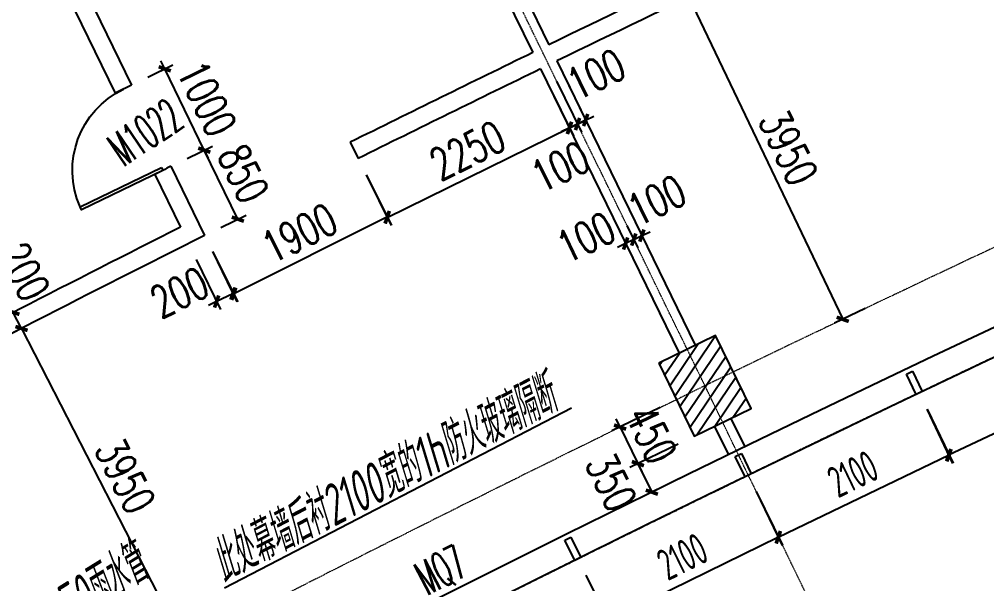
# Model space of a CAD drawing. Header units: millimetres. Extents: x -167 to 12027559, y -6694179 to 6449.
# Drawn here: x 11642723 to 11653426, y -6432345 to -6426098 of the extents above; entities that cross this region are included whole.
import ezdxf
from ezdxf.enums import TextEntityAlignment as Align

# ---------------------------------------------------------------- set-up
doc = ezdxf.new("R2010")
doc.units = ezdxf.units.MM
doc.header["$LTSCALE"] = 10
for name, pattern in [('A1-RG-AXIS$0$CENTER', [50.8, 31.75, -6.35, 6.35, -6.35]), ('A1-RI-F1$0$442 Site - Ground$0$HIDDEN2', [0.1875, 0.125, -0.0625]), ('A1-RI-F1$0$CENTER2', [1.125, 0.75, -0.125, 0.125, -0.125]), ('A1-RI-F1$0$SJX', [9, 6, -3]), ('A1-RI-F1$0$ZXX0', [15, 10, -2.5, 0, -2.5]), ('A1-RI-F1$0$ZXX1000', [18, 15, -1.25, 0.5, -1.25])]:
    doc.linetypes.add(name, pattern=pattern)
for name, color, linetype in [('A1-RD-1F$0$A-DIMS-1：100', 1, 'Continuous'), ('A1-RD-1F$0$A-GLAZ', 140, 'Continuous'), ('A1-RG-AXIS$0$A-COLU-HATH', 8, 'Continuous'), ('A1-RG-AXIS$0$A-COLUMN', 7, 'Continuous'), ('A1-RG-AXIS$0$A2-RG-AXIS-150$0$A-DIMS-100', 1, 'Continuous'), ('A1-RI-F1$0$442 Site - clean$0$mry-roads', 2, 'Continuous'), ('A1-RI-F1$0$442 Site - Ground$0$mry-overhead', 253, 'A1-RI-F1$0$442 Site - Ground$0$HIDDEN2'), ('A1-RI-F1$0$A-DIMS-1：100', 1, 'Continuous'), ('A1-RI-F1$0$A-DOOR', 32, 'Continuous'), ('A1-RI-F1$0$A-STRS-TREA', 50, 'Continuous'), ('A1-RI-F1$0$A-SYMB', 4, 'Continuous'), ('A1-RI-F1$0$A-SYMB-AREA', 4, 'Continuous'), ('A1-RI-F1$0$A-SYMB-NAME', 4, 'Continuous'), ('A1-RI-F1$0$A-TEXT', 4, 'Continuous'), ('A1-RI-F1$0$A-WALL', 7, 'Continuous'), ('A1-RI-F1$0$G-ACCS', 7, 'Continuous'), ('A1-RI-F1$0$N-SYMB-DOOR', 13, 'Continuous'), ('A1-RI-F1$0$N-SYMB-DOOR1', 13, 'Continuous'), ('A1-RI-F1$0$N-SYMB-DOOR2', 13, 'Continuous'), ('A1-RI-F1$0$道路中线_N1', 7, 'Continuous'), ('A1-RI-F1$0$道路中线_中科路', 7, 'Continuous'), ('A1-RI-F1$0$道路中线_内部道路', 3, 'A1-RI-F1$0$CENTER2')]:
    doc.layers.add(name, color=color, linetype=linetype)
doc.layers.add('A1-RD-1F$0$A-X-PLOT', color=7, linetype='Continuous', plot=False)
doc.layers.add('A1-RG-AXIS$0$A-GRID', color=1, linetype='A1-RG-AXIS$0$CENTER', lineweight=9)
doc.layers.add('A1-RI-F1$0$车行道边线', color=5, linetype='A1-RI-F1$0$SJX', lineweight=40)
doc.styles.add('A1-RD-1F$0$XD2008', font='xd-hzs.shx', dxfattribs={"width": 0.7, "bigfont": 'xd-hztxt.shx'})
doc.styles.add('A1-RG-AXIS$0$A2-RG-AXIS-150$0$XD2008', font='romans.shx', dxfattribs={"width": 0.7})
doc.styles.add('A1-RI-F1$0$ECADI', font='gbeitc.shx', dxfattribs={"width": 0.7, "bigfont": 'gbcbig.shx'})
doc.styles.add('A1-RI-F1$0$ECADI-SYM', font='simplex.shx', dxfattribs={"width": 0.7, "bigfont": 'hztxt.shx'})
doc.styles.add('A1-RI-F1$0$XD2008', font='txt.shx', dxfattribs={"width": 0.7, "bigfont": 'xd-hztxt.shx'})
doc.dimstyles.new('A1-RD-1F$0$XD100$0', dxfattribs={"dimscale": 100, "dimtxt": 3.5, "dimasz": 2, "dimexe": 1, "dimexo": 2, "dimgap": 1, "dimtad": 1, "dimdec": 0, "dimdsep": 46, "dimtxsty": 'A1-RD-1F$0$XD2008', "dimblk": 'A1-RD-1F$0$_ArchTick', "dimblk1": 'A1-RD-1F$0$_ArchTick', "dimblk2": 'A1-RD-1F$0$_ArchTick', "dimsah": 1, "dimcen": 2.5, "dimclrd": 1, "dimclre": 1, "dimclrt": 4, "dimaunit": 1, "dimadec": 0, "dimazin": 0, "dimtfac": 1, "dimtdec": 0, "dimtix": 1, "dimtmove": 2, "dimatfit": 3, "dimfxl": 0, "dimtolj": 1, "dimtzin": 0, "dimarcsym": 0})
doc.dimstyles.new('A1-RG-AXIS$0$A2-RG-AXIS-150$0$XD100', dxfattribs={"dimscale": 100, "dimtxt": 5.5, "dimasz": 1.5, "dimexe": 1, "dimexo": 2, "dimgap": 0.5, "dimtad": 1, "dimdec": 0, "dimdsep": 46, "dimtxsty": 'A1-RG-AXIS$0$A2-RG-AXIS-150$0$XD2008', "dimblk": 'A1-RG-AXIS$0$A2-RG-AXIS-150$0$_ArchTick', "dimcen": 2.5, "dimclrt": 4, "dimaunit": 1, "dimadec": 3, "dimazin": 0, "dimtfac": 1, "dimtdec": 0, "dimtix": 1, "dimtmove": 0, "dimatfit": 3, "dimfxl": 0, "dimtolj": 1, "dimtzin": 0, "dimarcsym": 0})
doc.dimstyles.new('A1-RI-F1$0$XD100$0', dxfattribs={"dimscale": 100, "dimtxt": 3.5, "dimasz": 2, "dimexe": 1, "dimexo": 2, "dimgap": 1, "dimtad": 1, "dimdec": 0, "dimdsep": 46, "dimtxsty": 'A1-RI-F1$0$XD2008', "dimblk1": 'A1-RI-F1$0$_ArchTick', "dimblk2": 'A1-RI-F1$0$_ArchTick', "dimsah": 1, "dimcen": 2.5, "dimclrd": 1, "dimclre": 1, "dimclrt": 4, "dimaunit": 1, "dimadec": 0, "dimazin": 0, "dimtfac": 1, "dimtdec": 0, "dimtix": 1, "dimtmove": 2, "dimatfit": 3, "dimfxl": 0, "dimtolj": 1, "dimtzin": 0, "dimarcsym": 0})

# ---------------------------------------------------------------- blocks, each defined once
blk = doc.blocks.new('A1-RI-F1$0$A-X-D2-60$0$d1000')
at = {"layer": 'A1-RI-F1$0$A-DOOR'}
blk.add_lwpolyline([(1257258, 175907), (1257258, 175942), (1256258, 175942), (1256258, 175907)], close=True, dxfattribs=at)
blk.add_arc((1257258, 175942), 1000, 182.0058, 269.9549, dxfattribs=at)
blk = doc.blocks.new('A1-RG-AXIS$0$A2-RG-AXIS-150$0$_ArchTick')
at = {"color": 0, "linetype": 'ByBlock', "const_width": 0.4}
blk.add_lwpolyline([(-0.5, -0.5), (0.5, 0.5)], dxfattribs=at)
blk = doc.blocks.new('*D681')
at = {"layer": 'A1-RG-AXIS$0$A2-RG-AXIS-150$0$A-DIMS-100', "color": 0, "lineweight": -2, "ltscale": 3}
for p, q in [((11670910, -6387267), (11670916, -6387284)), ((11580897, -6435951), (11580908, -6435965))]:
    blk.add_line(p, q, dxfattribs=at)
blk.add_arc((11778732, -6694179), 325182, 109.35703, 127.45663, dxfattribs=at)
at = {"layer": 'Defpoints', "color": 0, "ltscale": 3}
for p in [(11670976, -6387456), (11639300, -6400406), (11581019, -6436110), (11778732, -6694179)]:
    blk.add_point(p, dxfattribs=at)
at = {"layer": 'A1-RG-AXIS$0$A2-RG-AXIS-150$0$A-DIMS-100', "color": 0, "lineweight": -2, "ltscale": 3, "xscale": 150, "yscale": 150, "zscale": 150}
for p, rotation in [((11670949, -6387378), 19.35703132825471), ((11580969, -6436044), 217.4566338573137)]:
    blk.add_blockref('A1-RG-AXIS$0$A2-RG-AXIS-150$0$_ArchTick', p, dxfattribs=dict(at, rotation=rotation))
at = {"layer": 'A1-RG-AXIS$0$A2-RG-AXIS-150$0$A-DIMS-100', "color": 4, "ltscale": 3, "insert": (11623903, -6407911), "char_height": 375, "attachment_point": 5, "rotation": 28.4068, "style": 'A1-RG-AXIS$0$A2-RG-AXIS-150$0$XD2008'}
blk.add_mtext('\\A1;18°5\'59"', dxfattribs=at)
blk = doc.blocks.new('A1-RG-AXIS$0$colu')
at = {"layer": 'A1-RG-AXIS$0$A-COLU-HATH', "linetype": 'ByBlock'}
h = blk.add_hatch(dxfattribs=at)
h.set_pattern_fill('ANSI31', color=256, scale=888, angle=11, style=0)
h.set_pattern_definition([(56, (-5304, 12651), (-92.02317055, 62.0704123), [])])
h.paths.add_polyline_path([(11591264, -6433839), (11591159, -6433557), (11590222, -6433908), (11590400, -6434382)])
h.paths.add_polyline_path([(11582706, -6437301), (11582516, -6436795), (11581580, -6437146), (11581701, -6437474)])
h.paths.add_polyline_path([(11590472, -6449024), (11591080, -6449817), (11591635, -6449392), (11591027, -6448598)])
h.paths.add_polyline_path([(11597647, -6443800), (11598174, -6444530), (11598741, -6444120), (11598215, -6443391)])
h.paths.add_polyline_path([(11585545, -6442594), (11586154, -6443388), (11586709, -6442962), (11586101, -6442168)])
h.paths.add_polyline_path([(11592849, -6437150), (11593376, -6437880), (11593943, -6437471), (11593417, -6436741)])
h.paths.add_polyline_path([(11606395, -6455924), (11606921, -6456654), (11607489, -6456244), (11606962, -6455514)])
h.paths.add_polyline_path([(11601626, -6449315), (11602153, -6450044), (11602720, -6449635), (11602194, -6448905)])
edge = h.paths.add_edge_path()
edge.add_arc((11595249, -6454684), 425, 0, 360)
edge = h.paths.add_edge_path()
edge.add_arc((11600176, -6461115), 425, 0, 360)
h.paths.add_polyline_path([(11613307, -6451074), (11613812, -6451818), (11614392, -6451425), (11613886, -6450680)])
h.paths.add_polyline_path([(11620356, -6446424), (11620839, -6447183), (11621430, -6446806), (11620946, -6446047)])
h.paths.add_polyline_path([(11615974, -6439552), (11616458, -6440311), (11617048, -6439934), (11616564, -6439175)])
h.paths.add_polyline_path([(11608730, -6444330), (11609235, -6445075), (11609815, -6444682), (11609309, -6443937)])
h.paths.add_polyline_path([(11600306, -6431919), (11600812, -6432664), (11601391, -6432270), (11600885, -6431526)])
h.paths.add_polyline_path([(11607910, -6426904), (11608394, -6427663), (11608984, -6427286), (11608500, -6426527)])
h.paths.add_polyline_path([(11630302, -6423285), (11630693, -6423983), (11631129, -6423739), (11630739, -6423040)])
h.paths.add_polyline_path([(11626248, -6416039), (11626639, -6416737), (11627075, -6416493), (11626684, -6415795)])
h.paths.add_polyline_path([(11627535, -6441978), (11627997, -6442751), (11628598, -6442392), (11628136, -6441619)])
h.paths.add_polyline_path([(11634839, -6437741), (11635279, -6438526), (11635889, -6438184), (11635450, -6437399)])
h.paths.add_polyline_path([(11615655, -6422109), (11616117, -6422881), (11616718, -6422522), (11616256, -6421750)])
h.paths.add_polyline_path([(11619863, -6429147), (11620325, -6429919), (11620926, -6429560), (11620464, -6428788)])
h.paths.add_polyline_path([(11630859, -6430629), (11631299, -6431414), (11631910, -6431072), (11631470, -6430287)])
h.paths.add_polyline_path([(11627539, -6424694), (11627978, -6425480), (11628589, -6425138), (11628150, -6424353)])
h.paths.add_polyline_path([(11623353, -6434983), (11623815, -6435756), (11624415, -6435396), (11623953, -6434624)])
h.paths.add_polyline_path([(11623535, -6417538), (11623974, -6418324), (11624585, -6417982), (11624146, -6417197)])
h.paths.add_polyline_path([(11635339, -6420464), (11635756, -6421262), (11636376, -6420938), (11635960, -6420140)])
h.paths.add_polyline_path([(11645506, -6407138), (11645842, -6407864), (11645388, -6408074), (11645053, -6407348)])
h.paths.add_polyline_path([(11648218, -6414201), (11648554, -6414927), (11649008, -6414718), (11648672, -6413991)])
h.paths.add_polyline_path([(11649797, -6429904), (11650191, -6430713), (11650820, -6430407), (11650426, -6429597)])
h.paths.add_polyline_path([(11632163, -6412872), (11631542, -6413196), (11632283, -6414615), (11632904, -6414290)])
h.paths.add_polyline_path([(11648553, -6404923), (11647915, -6405211), (11648573, -6406669), (11649211, -6406381)])
h.paths.add_polyline_path([(11638488, -6426491), (11638905, -6427289), (11639525, -6426965), (11639108, -6426167)])
h.paths.add_polyline_path([(11646232, -6422575), (11646626, -6423384), (11647255, -6423078), (11646862, -6422268)])
h.paths.add_polyline_path([(11643258, -6416460), (11643651, -6417269), (11644281, -6416963), (11643887, -6416153)])
edge = h.paths.add_edge_path()
edge.add_arc((11640554, -6410101), 425, 0, 360)
h.paths.add_polyline_path([(11642262, -6433715), (11642678, -6434512), (11643299, -6434188), (11642882, -6433391)])
h.paths.add_polyline_path([(11657439, -6426310), (11657809, -6427131), (11658447, -6426843), (11658077, -6426022)])
h.paths.add_polyline_path([(11654086, -6418882), (11654456, -6419702), (11655094, -6419414), (11654724, -6418594)])
h.paths.add_polyline_path([(11659423, -6409141), (11659770, -6409971), (11660416, -6409702), (11660069, -6408871)])
h.paths.add_polyline_path([(11651288, -6412684), (11651658, -6413504), (11652296, -6413216), (11651926, -6412396)])
h.paths.add_polyline_path([(11672567, -6404095), (11672841, -6404846), (11673311, -6404675), (11673037, -6403924)])
h.paths.add_polyline_path([(11669749, -6396288), (11670092, -6397229), (11670562, -6397058), (11670219, -6396117)])
h.paths.add_polyline_path([(11678236, -6409178), (11678568, -6410121), (11679228, -6409889), (11678897, -6408946)])
h.paths.add_polyline_path([(11675949, -6402668), (11676281, -6403611), (11676941, -6403379), (11676610, -6402436)])
h.paths.add_polyline_path([(11662042, -6415416), (11662388, -6416247), (11663034, -6415977), (11662688, -6415147)])
h.paths.add_polyline_path([(11670094, -6412181), (11670417, -6413021), (11671070, -6412770), (11670748, -6411930)])
h.paths.add_polyline_path([(11656266, -6401573), (11656651, -6402496), (11657297, -6402226), (11656912, -6401304)])
h.paths.add_polyline_path([(11664718, -6398177), (11665077, -6399111), (11665730, -6398860), (11665372, -6397926)])
h.paths.add_polyline_path([(11667657, -6405832), (11667980, -6406673), (11668633, -6406422), (11668311, -6405582)])
h.paths.add_polyline_path([(11673265, -6395025), (11673596, -6395969), (11674256, -6395737), (11673925, -6394793)])
edge = h.paths.add_edge_path()
edge.add_arc((11681417, -6417175), 425, 0, 360)
h.paths.add_polyline_path([(11673015, -6419789), (11673338, -6420629), (11673991, -6420379), (11673669, -6419538)])
h.paths.add_polyline_path([(11665180, -6422938), (11665527, -6423769), (11666173, -6423499), (11665826, -6422668)])
at = {"layer": 'A1-RG-AXIS$0$A-COLUMN'}
blk.add_lwpolyline([(11649797, -6429904), (11650191, -6430713), (11650820, -6430407), (11650426, -6429597)], close=True, dxfattribs=at)
blk = doc.blocks.new('A1-RI-F1$0$_ArchTick')
at = {"color": 0, "linetype": 'ByBlock', "const_width": 0.4}
blk.add_lwpolyline([(-0.5, -0.5), (0.5, 0.5)], dxfattribs=at)
blk = doc.blocks.new('*D217')
at = {"layer": 'A1-RI-F1$0$A-DIMS-1：100', "color": 1, "linetype": 'ByBlock', "lineweight": -2}
for p, q in [((11650380, -6425735), (11650041, -6425897)), ((11650132, -6425854), (11651833, -6429419)), ((11652081, -6429300), (11651743, -6429462))]:
    blk.add_line(p, q, dxfattribs=at)
at = {"layer": 'Defpoints', "color": 0, "linetype": 'ByBlock'}
for p in [(11650560, -6425649), (11652262, -6429214), (11651833, -6429419)]:
    blk.add_point(p, dxfattribs=at)
at = {"layer": 'A1-RI-F1$0$A-DIMS-1：100', "color": 1, "linetype": 'ByBlock', "lineweight": -2, "xscale": 100, "yscale": 100, "zscale": 100}
for p, rotation in [((11650132, -6425854), 115.5155674270771), ((11651833, -6429419), 295.5155674270771)]:
    blk.add_blockref('A1-RI-F1$0$_ArchTick', p, dxfattribs=dict(at, rotation=rotation))
at = {"layer": 'A1-RI-F1$0$A-DIMS-1：100', "color": 4, "linetype": 'ByBlock', "insert": (11651231, -6427518), "char_height": 350, "attachment_point": 5, "rotation": 295.5156, "style": 'A1-RI-F1$0$XD2008'}
blk.add_mtext('\\A1;3950', dxfattribs=at)
blk = doc.blocks.new('*D219')
at = {"layer": 'A1-RI-F1$0$A-DIMS-1：100', "color": 1, "linetype": 'ByBlock', "lineweight": -2}
for p, q in [((11648668, -6426783), (11648942, -6427347)), ((11648578, -6426827), (11648853, -6427390)), ((11648899, -6427257), (11648989, -6427213)), ((11648809, -6427301), (11648719, -6427344)), ((11648809, -6427301), (11648899, -6427257))]:
    blk.add_line(p, q, dxfattribs=at)
at = {"layer": 'Defpoints', "color": 0, "linetype": 'ByBlock'}
for p in [(11648491, -6426647), (11648581, -6426603), (11648899, -6427257)]:
    blk.add_point(p, dxfattribs=at)
at = {"layer": 'A1-RI-F1$0$A-DIMS-1：100', "color": 1, "linetype": 'ByBlock', "lineweight": -2, "xscale": 100, "yscale": 100, "zscale": 100}
for p, rotation in [((11648809, -6427301), 25.93870497604752), ((11648899, -6427257), 205.9387049760475)]:
    blk.add_blockref('A1-RI-F1$0$_ArchTick', p, dxfattribs=dict(at, rotation=rotation))
at = {"layer": 'A1-RI-F1$0$A-DIMS-1：100', "color": 4, "linetype": 'ByBlock', "insert": (11648709, -6427730), "char_height": 350, "attachment_point": 5, "rotation": 25.9387, "style": 'A1-RI-F1$0$XD2008'}
blk.add_mtext('\\A1;100', dxfattribs=at)
blk = doc.blocks.new('*D220')
at = {"layer": 'A1-RI-F1$0$A-DIMS-1：100', "color": 1, "linetype": 'ByBlock', "lineweight": -2}
for p, q in [((11648668, -6426783), (11648942, -6427347)), ((11648758, -6426739), (11649032, -6427303)), ((11648989, -6427213), (11648899, -6427257)), ((11648989, -6427213), (11649079, -6427169)), ((11648899, -6427257), (11648809, -6427301))]:
    blk.add_line(p, q, dxfattribs=at)
at = {"layer": 'Defpoints', "color": 0, "linetype": 'ByBlock'}
for p in [(11648671, -6426559), (11648581, -6426603), (11648899, -6427257)]:
    blk.add_point(p, dxfattribs=at)
at = {"layer": 'A1-RI-F1$0$A-DIMS-1：100', "color": 1, "linetype": 'ByBlock', "lineweight": -2, "xscale": 100, "yscale": 100, "zscale": 100}
for p, rotation in [((11648899, -6427257), 25.93870497612463), ((11648989, -6427213), 205.9387049761246)]:
    blk.add_blockref('A1-RI-F1$0$_ArchTick', p, dxfattribs=dict(at, rotation=rotation))
at = {"layer": 'A1-RI-F1$0$A-DIMS-1：100', "color": 4, "linetype": 'ByBlock', "insert": (11649104, -6426706), "char_height": 350, "attachment_point": 5, "rotation": 25.9387, "style": 'A1-RI-F1$0$XD2008'}
blk.add_mtext('\\A1;100', dxfattribs=at)
blk = doc.blocks.new('*D221')
at = {"layer": 'A1-RI-F1$0$A-DIMS-1：100', "color": 1, "linetype": 'ByBlock', "lineweight": -2}
for p, q in [((11644860, -6428669), (11645130, -6429225)), ((11644680, -6428757), (11644950, -6429312)), ((11645086, -6429135), (11644906, -6429222)), ((11645086, -6429135), (11645176, -6429091)), ((11644906, -6429222), (11644816, -6429266))]:
    blk.add_line(p, q, dxfattribs=at)
at = {"layer": 'Defpoints', "color": 0, "linetype": 'ByBlock'}
for p in [(11644772, -6428489), (11644592, -6428577), (11644906, -6429222)]:
    blk.add_point(p, dxfattribs=at)
at = {"layer": 'A1-RI-F1$0$A-DIMS-1：100', "color": 1, "linetype": 'ByBlock', "lineweight": -2, "xscale": 100, "yscale": 100, "zscale": 100}
for p, rotation in [((11644906, -6429222), 25.93871015762518), ((11645086, -6429135), 205.9387101576252)]:
    blk.add_blockref('A1-RI-F1$0$_ArchTick', p, dxfattribs=dict(at, rotation=rotation))
at = {"layer": 'A1-RI-F1$0$A-DIMS-1：100', "color": 4, "linetype": 'ByBlock', "insert": (11644495, -6429121), "char_height": 350, "attachment_point": 5, "rotation": 25.9387, "style": 'A1-RI-F1$0$XD2008'}
blk.add_mtext('\\A1;200', dxfattribs=at)
blk = doc.blocks.new('*D222')
at = {"layer": 'A1-RI-F1$0$A-DIMS-1：100', "color": 1, "linetype": 'ByBlock', "lineweight": -2}
for p, q in [((11644580, -6427637), (11644859, -6427502)), ((11645141, -6428310), (11644769, -6427546)), ((11644952, -6428402), (11645231, -6428266))]:
    blk.add_line(p, q, dxfattribs=at)
at = {"layer": 'Defpoints', "color": 0, "linetype": 'ByBlock'}
for p in [(11644769, -6427546), (11644400, -6427725), (11644772, -6428489)]:
    blk.add_point(p, dxfattribs=at)
at = {"layer": 'A1-RI-F1$0$A-DIMS-1：100', "color": 1, "linetype": 'ByBlock', "lineweight": -2, "xscale": 100, "yscale": 100, "zscale": 100}
for p, rotation in [((11644769, -6427546), 115.9387101572465), ((11645141, -6428310), 295.9387101572465)]:
    blk.add_blockref('A1-RI-F1$0$_ArchTick', p, dxfattribs=dict(at, rotation=rotation))
at = {"layer": 'A1-RI-F1$0$A-DIMS-1：100', "color": 4, "linetype": 'ByBlock', "insert": (11645202, -6427807), "char_height": 350, "attachment_point": 5, "rotation": 295.9387, "style": 'A1-RI-F1$0$XD2008'}
blk.add_mtext('\\A1;850', dxfattribs=at)
blk = doc.blocks.new('*D223')
at = {"layer": 'A1-RI-F1$0$A-DIMS-1：100', "color": 1, "linetype": 'ByBlock', "lineweight": -2}
for p, q in [((11644332, -6426646), (11644288, -6426556)), ((11644143, -6426738), (11644422, -6426602)), ((11644769, -6427546), (11644332, -6426646)), ((11644580, -6427637), (11644859, -6427502)), ((11644769, -6427546), (11644813, -6427635))]:
    blk.add_line(p, q, dxfattribs=at)
at = {"layer": 'Defpoints', "color": 0, "linetype": 'ByBlock'}
for p in [(11644332, -6426646), (11643963, -6426826), (11644400, -6427725)]:
    blk.add_point(p, dxfattribs=at)
at = {"layer": 'A1-RI-F1$0$A-DIMS-1：100', "color": 1, "linetype": 'ByBlock', "lineweight": -2, "xscale": 100, "yscale": 100, "zscale": 100}
for p, rotation in [((11644332, -6426646), 295.9387101574761), ((11644769, -6427546), 115.938710157476)]:
    blk.add_blockref('A1-RI-F1$0$_ArchTick', p, dxfattribs=dict(at, rotation=rotation))
at = {"layer": 'A1-RI-F1$0$A-DIMS-1：100', "color": 4, "linetype": 'ByBlock', "insert": (11644798, -6426976), "char_height": 350, "attachment_point": 5, "rotation": 295.9387, "style": 'A1-RI-F1$0$XD2008'}
blk.add_mtext('\\A1;1000', dxfattribs=at)
blk = doc.blocks.new('*D224')
at = {"layer": 'A1-RI-F1$0$A-DIMS-1：100', "color": 1, "linetype": 'ByBlock', "lineweight": -2}
for p, q in [((11642725, -6429532), (11642658, -6429566)), ((11642747, -6429520), (11644551, -6433034)), ((11644528, -6433046), (11644462, -6433080))]:
    blk.add_line(p, q, dxfattribs=at)
at = {"layer": 'Defpoints', "color": 0, "linetype": 'ByBlock'}
for p in [(11642903, -6429440), (11644706, -6432955), (11644551, -6433034)]:
    blk.add_point(p, dxfattribs=at)
at = {"layer": 'A1-RI-F1$0$A-DIMS-1：100', "color": 1, "linetype": 'ByBlock', "lineweight": -2, "xscale": 100, "yscale": 100, "zscale": 100}
for p, rotation in [((11642747, -6429520), 117.1609869531779), ((11644551, -6433034), 297.1609869531779)]:
    blk.add_blockref('A1-RI-F1$0$_ArchTick', p, dxfattribs=dict(at, rotation=rotation))
at = {"layer": 'A1-RI-F1$0$A-DIMS-1：100', "color": 4, "linetype": 'ByBlock', "insert": (11643894, -6431152), "char_height": 350, "attachment_point": 5, "rotation": 297.161, "style": 'A1-RI-F1$0$XD2008'}
blk.add_mtext('\\A1;3950', dxfattribs=at)
blk = doc.blocks.new('*D225')
at = {"layer": 'A1-RI-F1$0$A-DIMS-1：100', "color": 1, "linetype": 'ByBlock', "lineweight": -2}
for p, q in [((11642633, -6429354), (11642567, -6429388)), ((11642747, -6429520), (11642656, -6429342)), ((11642725, -6429532), (11642658, -6429566))]:
    blk.add_line(p, q, dxfattribs=at)
at = {"layer": 'Defpoints', "color": 0, "linetype": 'ByBlock'}
for p in [(11642656, -6429342), (11642811, -6429262), (11642903, -6429440)]:
    blk.add_point(p, dxfattribs=at)
at = {"layer": 'A1-RI-F1$0$A-DIMS-1：100', "color": 1, "linetype": 'ByBlock', "lineweight": -2, "xscale": 100, "yscale": 100, "zscale": 100}
for p, rotation in [((11642656, -6429342), 117.1609869534573), ((11642747, -6429520), 297.1609869534573)]:
    blk.add_blockref('A1-RI-F1$0$_ArchTick', p, dxfattribs=dict(at, rotation=rotation))
at = {"layer": 'A1-RI-F1$0$A-DIMS-1：100', "color": 4, "linetype": 'ByBlock', "insert": (11642776, -6428891), "char_height": 350, "attachment_point": 5, "rotation": 297.161, "style": 'A1-RI-F1$0$XD2008'}
blk.add_mtext('\\A1;200', dxfattribs=at)
blk = doc.blocks.new('A1-RD-1F$0$_ArchTick')
at = {"color": 0, "linetype": 'ByBlock', "const_width": 0.4}
blk.add_lwpolyline([(-0.5, -0.5), (0.5, 0.5)], dxfattribs=at)
blk = doc.blocks.new('*D793')
at = {"layer": 'A1-RD-1F$0$A-DIMS-1：100', "color": 1, "linetype": 'ByBlock', "lineweight": -2}
for p, q in [((11654663, -6429517), (11654946, -6430117)), ((11654904, -6430026), (11653005, -6430924)), ((11652764, -6430415), (11653048, -6431015))]:
    blk.add_line(p, q, dxfattribs=at)
at = {"layer": 'Defpoints', "color": 0, "linetype": 'ByBlock'}
for p in [(11654577, -6429336), (11652679, -6430234), (11653005, -6430924)]:
    blk.add_point(p, dxfattribs=at)
at = {"layer": 'A1-RD-1F$0$A-DIMS-1：100', "color": 1, "linetype": 'ByBlock', "lineweight": -2, "xscale": 100, "yscale": 100, "zscale": 100}
for p, rotation in [((11654904, -6430026), 25.32167364873369), ((11653005, -6430924), 205.3216736487337)]:
    blk.add_blockref('A1-RD-1F$0$_ArchTick', p, dxfattribs=dict(at, rotation=rotation))
at = {"layer": 'A1-RD-1F$0$A-DIMS-1：100', "color": 4, "linetype": 'ByBlock', "insert": (11653837, -6430227), "char_height": 350, "attachment_point": 5, "rotation": 25.3217, "style": 'A1-RD-1F$0$XD2008'}
blk.add_mtext('\\A1;2100', dxfattribs=at)
blk = doc.blocks.new('*D794')
at = {"layer": 'A1-RD-1F$0$A-DIMS-1：100', "color": 1, "linetype": 'ByBlock', "lineweight": -2}
for p, q in [((11652766, -6430414), (11653054, -6431012)), ((11653010, -6430922), (11651119, -6431834)), ((11650874, -6431326), (11651162, -6431924))]:
    blk.add_line(p, q, dxfattribs=at)
at = {"layer": 'Defpoints', "color": 0, "linetype": 'ByBlock'}
for p in [(11652679, -6430234), (11650787, -6431146), (11651119, -6431834)]:
    blk.add_point(p, dxfattribs=at)
at = {"layer": 'A1-RD-1F$0$A-DIMS-1：100', "color": 1, "linetype": 'ByBlock', "lineweight": -2, "xscale": 100, "yscale": 100, "zscale": 100}
for p, rotation in [((11653010, -6430922), 25.73303148717654), ((11651119, -6431834), 205.7330314871766)]:
    blk.add_blockref('A1-RD-1F$0$_ArchTick', p, dxfattribs=dict(at, rotation=rotation))
at = {"layer": 'A1-RD-1F$0$A-DIMS-1：100', "color": 4, "linetype": 'ByBlock', "insert": (11651945, -6431130), "char_height": 350, "attachment_point": 5, "rotation": 25.733, "style": 'A1-RD-1F$0$XD2008'}
blk.add_mtext('\\A1;2100', dxfattribs=at)
blk = doc.blocks.new('*D795')
at = {"layer": 'A1-RD-1F$0$A-DIMS-1：100', "color": 1, "linetype": 'ByBlock', "lineweight": -2}
for p, q in [((11650875, -6431326), (11651166, -6431919)), ((11651122, -6431829), (11649237, -6432754)), ((11648990, -6432251), (11649281, -6432844))]:
    blk.add_line(p, q, dxfattribs=at)
at = {"layer": 'Defpoints', "color": 0, "linetype": 'ByBlock'}
for p in [(11650787, -6431146), (11648902, -6432071), (11649237, -6432754)]:
    blk.add_point(p, dxfattribs=at)
at = {"layer": 'A1-RD-1F$0$A-DIMS-1：100', "color": 1, "linetype": 'ByBlock', "lineweight": -2, "xscale": 100, "yscale": 100, "zscale": 100}
for p, rotation in [((11651122, -6431829), 26.14438627655215), ((11649237, -6432754), 206.1443862765521)]:
    blk.add_blockref('A1-RD-1F$0$_ArchTick', p, dxfattribs=dict(at, rotation=rotation))
at = {"layer": 'A1-RD-1F$0$A-DIMS-1：100', "color": 4, "linetype": 'ByBlock', "insert": (11650059, -6432045), "char_height": 350, "attachment_point": 5, "rotation": 26.1444, "style": 'A1-RD-1F$0$XD2008'}
blk.add_mtext('\\A1;2100', dxfattribs=at)
blk = doc.blocks.new('*D796')
at = {"layer": 'A1-RD-1F$0$A-DIMS-1：100', "color": 1, "linetype": 'ByBlock', "lineweight": -2}
for p, q in [((11648991, -6432250), (11649287, -6432841)), ((11649242, -6432752), (11647364, -6433691)), ((11647113, -6433189), (11647408, -6433780))]:
    blk.add_line(p, q, dxfattribs=at)
at = {"layer": 'Defpoints', "color": 0, "linetype": 'ByBlock'}
for p in [(11648902, -6432071), (11647023, -6433010), (11647364, -6433691)]:
    blk.add_point(p, dxfattribs=at)
at = {"layer": 'A1-RD-1F$0$A-DIMS-1：100', "color": 1, "linetype": 'ByBlock', "lineweight": -2, "xscale": 100, "yscale": 100, "zscale": 100}
for p, rotation in [((11649242, -6432752), 26.55573624381362), ((11647364, -6433691), 206.5557362438136)]:
    blk.add_blockref('A1-RD-1F$0$_ArchTick', p, dxfattribs=dict(at, rotation=rotation))
at = {"layer": 'A1-RD-1F$0$A-DIMS-1：100', "color": 4, "linetype": 'ByBlock', "insert": (11648180, -6432975), "char_height": 350, "attachment_point": 5, "rotation": 26.5557, "style": 'A1-RD-1F$0$XD2008'}
blk.add_mtext('\\A1;2100', dxfattribs=at)
blk = doc.blocks.new('A1-RD-1F$0$chuangkuang')
at = {"layer": 'A1-RD-1F$0$A-X-PLOT', "linetype": 'ByBlock'}
for p, q in [((11593433, -6456040), (11593631, -6455887)), ((11593631, -6455887), (11593677, -6455946)), ((11593677, -6455946), (11593479, -6456099)), ((11593479, -6456099), (11593433, -6456040))]:
    blk.add_line(p, q, dxfattribs=at)
blk = doc.blocks.new('A1-RI-F1$0$mc')
at = {"layer": 'A1-RI-F1$0$N-SYMB-DOOR', "style": 'A1-RI-F1$0$ECADI-SYM', "width": 0.7}
for tag, p in [('门窗主编号1', (55.7, -311.3)), ('门窗主编号2', (667.6, -311.3))]:
    blk.add_attdef(tag, p, '', height=180, dxfattribs=at)
at = {"layer": 'A1-RI-F1$0$N-SYMB-DOOR', "style": 'A1-RI-F1$0$ECADI-SYM', "width": 0.7, "flags": 1}
for tag, p in [('洞口尺寸(宽X高)', (55.6, -717.2)), ('备注', (57.1, -921.2))]:
    blk.add_attdef(tag, p, '', height=180, dxfattribs=at)
at = {"layer": 'A1-RI-F1$0$N-SYMB-DOOR1', "style": 'A1-RI-F1$0$ECADI-SYM', "width": 0.7}
blk.add_attdef('门窗辅编号1', (55.7, -516.1), '', height=180, dxfattribs=at)
at = {"layer": 'A1-RI-F1$0$N-SYMB-DOOR2', "style": 'A1-RI-F1$0$ECADI-SYM', "width": 0.7}
blk.add_attdef('门窗辅编号2', (311.5, -516.1), '', height=180, dxfattribs=at)
blk = doc.blocks.new('*D545')
at = {"layer": 'A1-RI-F1$0$A-DIMS-1：100', "color": 1, "linetype": 'ByBlock', "lineweight": -2}
for p, q in [((11649814, -6430396), (11649280, -6430655)), ((11649370, -6430612), (11649326, -6430522)), ((11649370, -6430612), (11649567, -6431016)), ((11650011, -6430800), (11649477, -6431060)), ((11649567, -6431016), (11649611, -6431106))]:
    blk.add_line(p, q, dxfattribs=at)
at = {"layer": 'Defpoints', "color": 0, "linetype": 'ByBlock'}
for p in [(11649994, -6430308), (11650191, -6430713), (11649567, -6431016)]:
    blk.add_point(p, dxfattribs=at)
at = {"layer": 'A1-RI-F1$0$A-DIMS-1：100', "color": 1, "linetype": 'ByBlock', "lineweight": -2, "xscale": 100, "yscale": 100, "zscale": 100}
for p, rotation in [((11649370, -6430612), 295.9386313851576), ((11649567, -6431016), 115.9386313851576)]:
    blk.add_blockref('A1-RI-F1$0$_ArchTick', p, dxfattribs=dict(at, rotation=rotation))
at = {"layer": 'A1-RI-F1$0$A-DIMS-1：100', "color": 4, "linetype": 'ByBlock', "insert": (11649716, -6430694), "char_height": 350, "attachment_point": 5, "rotation": 295.9386, "style": 'A1-RI-F1$0$XD2008'}
blk.add_mtext('\\A1;450', dxfattribs=at)
blk = doc.blocks.new('*D546')
at = {"layer": 'A1-RI-F1$0$A-DIMS-1：100', "color": 1, "linetype": 'ByBlock', "lineweight": -2}
for p, q in [((11650011, -6430801), (11649477, -6431061)), ((11649567, -6431017), (11649721, -6431332)), ((11650165, -6431116), (11649631, -6431376))]:
    blk.add_line(p, q, dxfattribs=at)
at = {"layer": 'Defpoints', "color": 0, "linetype": 'ByBlock'}
for p in [(11650191, -6430713), (11650344, -6431028), (11649721, -6431332)]:
    blk.add_point(p, dxfattribs=at)
at = {"layer": 'A1-RI-F1$0$A-DIMS-1：100', "color": 1, "linetype": 'ByBlock', "lineweight": -2, "xscale": 100, "yscale": 100, "zscale": 100}
for p, rotation in [((11649567, -6431017), 115.9991248347359), ((11649721, -6431332), 295.9991248347359)]:
    blk.add_blockref('A1-RI-F1$0$_ArchTick', p, dxfattribs=dict(at, rotation=rotation))
at = {"layer": 'A1-RI-F1$0$A-DIMS-1：100', "color": 4, "linetype": 'ByBlock', "insert": (11649271, -6431221), "char_height": 350, "attachment_point": 5, "rotation": 295.9991, "style": 'A1-RI-F1$0$XD2008'}
blk.add_mtext('\\A1;350', dxfattribs=at)
blk = doc.blocks.new('*D559')
at = {"layer": 'A1-RI-F1$0$A-DIMS-1：100', "color": 1, "linetype": 'ByBlock', "lineweight": -2}
for p, q in [((11649446, -6428382), (11649565, -6428626)), ((11649536, -6428338), (11649655, -6428582)), ((11649521, -6428536), (11649611, -6428492)), ((11649611, -6428492), (11649701, -6428449)), ((11649521, -6428536), (11649431, -6428580))]:
    blk.add_line(p, q, dxfattribs=at)
at = {"layer": 'Defpoints', "color": 0, "linetype": 'ByBlock'}
for p in [(11649448, -6428158), (11649358, -6428202), (11649611, -6428492)]:
    blk.add_point(p, dxfattribs=at)
at = {"layer": 'A1-RI-F1$0$A-DIMS-1：100', "color": 1, "linetype": 'ByBlock', "lineweight": -2, "xscale": 100, "yscale": 100, "zscale": 100}
for p, rotation in [((11649521, -6428536), 25.93871766386544), ((11649611, -6428492), 205.9387176638654)]:
    blk.add_blockref('A1-RI-F1$0$_ArchTick', p, dxfattribs=dict(at, rotation=rotation))
at = {"layer": 'A1-RI-F1$0$A-DIMS-1：100', "color": 4, "linetype": 'ByBlock', "insert": (11649775, -6428101), "char_height": 350, "attachment_point": 5, "rotation": 25.9387, "style": 'A1-RI-F1$0$XD2008'}
blk.add_mtext('\\A1;100', dxfattribs=at)
blk = doc.blocks.new('*D560')
at = {"layer": 'A1-RI-F1$0$A-DIMS-1：100', "color": 1, "linetype": 'ByBlock', "lineweight": -2}
for p, q in [((11649452, -6428394), (11649565, -6428626)), ((11649362, -6428438), (11649475, -6428670)), ((11649521, -6428536), (11649611, -6428492)), ((11649431, -6428580), (11649341, -6428623)), ((11649521, -6428536), (11649431, -6428580))]:
    blk.add_line(p, q, dxfattribs=at)
at = {"layer": 'Defpoints', "color": 0, "linetype": 'ByBlock'}
for p in [(11649275, -6428258), (11649365, -6428214), (11649431, -6428580)]:
    blk.add_point(p, dxfattribs=at)
at = {"layer": 'A1-RI-F1$0$A-DIMS-1：100', "color": 1, "linetype": 'ByBlock', "lineweight": -2, "xscale": 100, "yscale": 100, "zscale": 100}
for p, rotation in [((11649431, -6428580), 25.93871766495888), ((11649521, -6428536), 205.9387176649589)]:
    blk.add_blockref('A1-RI-F1$0$_ArchTick', p, dxfattribs=dict(at, rotation=rotation))
at = {"layer": 'A1-RI-F1$0$A-DIMS-1：100', "color": 4, "linetype": 'ByBlock', "insert": (11648992, -6428511), "char_height": 350, "attachment_point": 5, "rotation": 25.9387, "style": 'A1-RI-F1$0$XD2008'}
blk.add_mtext('\\A1;100', dxfattribs=at)
blk = doc.blocks.new('A1-RI-F1$0$A$C6B365CFD')
at = {"layer": 'A1-RI-F1$0$442 Site - clean$0$mry-roads', "ltscale": 200}
blk.add_arc((240704, -192975), 284500, 109.40926, 130.71584, dxfattribs=at)
at = {"layer": 'A1-RI-F1$0$车行道边线', "linetype": 'A1-RI-F1$0$SJX', "lineweight": -3}
blk.add_arc((240704, -192975), 284500, 109.40926, 130.71584, dxfattribs=at)
at = {"layer": 'A1-RI-F1$0$道路中线_N1', "color": 1, "linetype": 'A1-RI-F1$0$ZXX0', "ltscale": 0.5}
blk.add_arc((240704, -192975), 280000, 103.38777, 136.3046, dxfattribs=at)
blk.add_arc((240704, -192975), 280000, 103.38777, 136.3046, dxfattribs=at)
at = {"layer": 'A1-RI-F1$0$道路中线_中科路', "color": 6, "linetype": 'A1-RI-F1$0$ZXX1000', "ltscale": 150}
blk.add_arc((240704, -192975), 280000, 107.57247, 136.3046, dxfattribs=at)
at = {"layer": 'A1-RI-F1$0$道路中线_内部道路', "ltscale": 10}
blk.add_arc((240588, -192829), 331118, 95.27413, 136.56334, dxfattribs=at)
blk = doc.blocks.new('*D123')
at = {"layer": 'A1-RI-F1$0$A-DIMS-1：100', "color": 1, "linetype": 'ByBlock', "lineweight": -2}
for p, q in [((11646561, -6427818), (11646840, -6428375)), ((11646795, -6428286), (11645096, -6429136)), ((11644862, -6428668), (11645140, -6429225))]:
    blk.add_line(p, q, dxfattribs=at)
at = {"layer": 'Defpoints', "color": 0, "linetype": 'ByBlock'}
for p in [(11646472, -6427639), (11644772, -6428489), (11645096, -6429136)]:
    blk.add_point(p, dxfattribs=at)
at = {"layer": 'A1-RI-F1$0$A-DIMS-1：100', "color": 1, "linetype": 'ByBlock', "lineweight": -2, "xscale": 100, "yscale": 100, "zscale": 100}
for p, rotation in [((11646795, -6428286), 26.57416421069799), ((11645096, -6429136), 206.5741642106979)]:
    blk.add_blockref('A1-RI-F1$0$_ArchTick', p, dxfattribs=dict(at, rotation=rotation))
at = {"layer": 'A1-RI-F1$0$A-DIMS-1：100', "color": 4, "linetype": 'ByBlock', "insert": (11645822, -6428465), "char_height": 350, "attachment_point": 5, "rotation": 26.5742, "style": 'A1-RI-F1$0$XD2008'}
blk.add_mtext('\\A1;1900', dxfattribs=at)
blk = doc.blocks.new('*D124')
at = {"layer": 'A1-RI-F1$0$A-DIMS-1：100', "color": 1, "linetype": 'ByBlock', "lineweight": -2}
for p, q in [((11648579, -6426826), (11648856, -6427389)), ((11646792, -6428292), (11648811, -6427299)), ((11646560, -6427819), (11646836, -6428381))]:
    blk.add_line(p, q, dxfattribs=at)
at = {"layer": 'Defpoints', "color": 0, "linetype": 'ByBlock'}
for p in [(11648491, -6426647), (11648811, -6427299), (11646472, -6427639)]:
    blk.add_point(p, dxfattribs=at)
at = {"layer": 'A1-RI-F1$0$A-DIMS-1：100', "color": 1, "linetype": 'ByBlock', "lineweight": -2, "xscale": 100, "yscale": 100, "zscale": 100}
for p, rotation in [((11648811, -6427299), 26.17459141334009), ((11646792, -6428292), 206.1745914133401)]:
    blk.add_blockref('A1-RI-F1$0$_ArchTick', p, dxfattribs=dict(at, rotation=rotation))
at = {"layer": 'A1-RI-F1$0$A-DIMS-1：100', "color": 4, "linetype": 'ByBlock', "insert": (11647681, -6427549), "char_height": 350, "attachment_point": 5, "rotation": 26.1746, "style": 'A1-RI-F1$0$XD2008'}
blk.add_mtext('\\A1;2250', dxfattribs=at)
blk = doc.blocks.new('A1-RI-F1$0$5erhfh')
at = {"layer": 'A1-RI-F1$0$A-SYMB-AREA', "style": 'A1-RI-F1$0$ECADI', "width": 0.7}
blk.add_attdef('340M2', text='', height=2.5, dxfattribs=at).set_placement((0, 1.25), align=Align.MIDDLE_LEFT)
at = {"layer": 'A1-RI-F1$0$A-SYMB-NAME', "style": 'A1-RI-F1$0$ECADI', "width": 0.7}
blk.add_attdef('CHINESENAME', (-12.29, 3.09), '', height=4.5, dxfattribs=at)
blk = doc.blocks.new('A1-RG-AXIS')
at = {"layer": 'A1-RG-AXIS$0$A-GRID', "linetype": 'A1-RG-AXIS$0$CENTER', "ltscale": 0.05}
blk.add_lwpolyline([(11682866.1, -6392336.6, 0.1037295), (11569674.9, -6456283.6, 0.1037295)], format="xyb", dxfattribs=at)
blk.add_lwpolyline([(11654465.7, -6438701.8), (11636267.7, -6401288.8)], dxfattribs=at)
at = {"layer": 'A1-RG-AXIS$0$A-GRID', "ltscale": 0.05}
for points in [[(11690526.8, -6414141.5, 0.1045274), (11584753.6, -6473784.9)], [(11691982.8, -6418505.6, 0.1046378), (11587756.3, -6477270.1)]]:
    blk.add_lwpolyline(points, format="xyb", dxfattribs=at)
at = {"layer": 'A1-RG-AXIS$0$A-GRID', "linetype": 'A1-RG-AXIS$0$CENTER', "ltscale": 0.05}
blk.add_arc((11778731.9, -6694178.6), 308600, 107.574373, 131.323037, dxfattribs=at)
at = {"layer": 'A1-RG-AXIS$0$A-GRID', "ltscale": 0.05}
blk.add_arc((11778731.9, -6694178.6), 301700, 107.53359, 131.336201, dxfattribs=at)
at = {"layer": 'A1-RG-AXIS$0$A-COLU-HATH', "linetype": 'ByBlock'}
blk.add_blockref('A1-RG-AXIS$0$colu', (0, 0), dxfattribs=at)
at = {"layer": 'A1-RG-AXIS$0$A2-RG-AXIS-150$0$A-DIMS-100', "ltscale": 3}
dim = blk.add_angular_dim_3p(base=(11639299.9, -6400406.2), center=(11778731.9, -6694178.6), p1=(11670976.3, -6387456), p2=(11581018.9, -6436109.7), dimstyle='A1-RG-AXIS$0$A2-RG-AXIS-150$0$XD100', override={"dimtxt": 3.75, "dimadec": 4}, dxfattribs=at)
dim.commit()
dim.dimension.update_dxf_attribs({"geometry": '*D681', "text_midpoint": (11623903.2, -6407910.6)})
blk = doc.blocks.new('A1-RD-1F')
at = {"layer": 'A1-RD-1F$0$A-GLAZ', "ltscale": 0.25}
for radius, start, end in [(292800, 108.984811, 127.828852), (292500, 108.926088, 127.887577)]:
    blk.add_arc((11778729.3, -6694180.2), radius, start, end, dxfattribs=at)
at = {"layer": 'A1-RD-1F$0$A-X-PLOT', "linetype": 'ByBlock'}
for p, rotation in [((2867989.4, -16376001.9), 77.65936156545662), ((2935770.1, -16438020.8), 78.05950113717873), ((3007924.3, -16502948.6), 78.48207074552596)]:
    blk.add_blockref('A1-RD-1F$0$chuangkuang', p, dxfattribs=dict(at, rotation=rotation))
at = {"layer": 'A1-RD-1F$0$A-DIMS-1：100', "color": 3, "linetype": 'ByBlock'}
for p1, p2, distance, picture, middle in [((11654577, -6429336), (11652678.8, -6430234.2), 763.7, '*D793', (11653836.9, -6430226.8)), ((11652678.8, -6430234.2), (11650787, -6431146), 763.6, '*D794', (11651945.1, -6431130.3)), ((11650787, -6431146), (11648901.9, -6432071.3), 760.9, '*D795', (11650058.6, -6432044.8)), ((11648901.9, -6432071.3), (11647023.5, -6433010.1), 760.9, '*D796', (11648179.9, -6432975.3))]:
    dim = blk.add_aligned_dim(p1=p1, p2=p2, distance=distance, dimstyle='A1-RD-1F$0$XD100$0', override={"dimasz": 1}, dxfattribs=at)
    dim.commit()
    dim.dimension.update_dxf_attribs({"geometry": picture, "text_midpoint": middle})
blk = doc.blocks.new('A1-RI-F1')
at = {"layer": 'A1-RI-F1$0$442 Site - Ground$0$mry-overhead', "ltscale": 20}
blk.add_lwpolyline([(11758094.7, -6402408, 0.0075769), (11749262.8, -6403167.4), (11748849.8, -6399088.2, 0.055784), (11684355.1, -6412994.7), (11685659.4, -6416881.7, 0.0845607), (11599102.7, -6463333.3), (11592164.5, -6454413.7), (11594248, -6452806.9, 0.0000426), (11592636.5, -6450703.6, 0.0170342), (11576445.4, -6463980.2), (11589775.6, -6479462.5, -0.1641406), (11758553.3, -6408891.5, -0.1641406)], format="xyb", dxfattribs=at)
at = {"layer": 'A1-RI-F1$0$A-STRS-TREA'}
for radius, end in [(288150, 129.400757), (287850, 129.459087)]:
    blk.add_arc((11778731.9, -6694178.6), radius, 94.045841, end, dxfattribs=at)
at = {"layer": 'A1-RI-F1$0$A-SYMB'}
blk.add_line((11644994.8, -6432390), (11648831.8, -6430399.4), dxfattribs=at)
at = {"layer": 'A1-RI-F1$0$A-WALL', "linetype": 'ByBlock'}
for p, q in [((11647030.4, -6423187.1), (11648583.2, -6426379.5)), ((11646850.6, -6423274.6), (11648403.4, -6426467)), ((11642825.4, -6424487.1), (11643962.9, -6426825.5)), ((11642646.8, -6424577.1), (11643784.3, -6426915.6)), ((11648670.7, -6426559.3), (11650201.6, -6429706.7)), ((11648490.9, -6426646.8), (11650021.8, -6429794.2)), ((11646384.1, -6427459.5), (11646471.6, -6427639.3)), ((11644400.3, -6427724.9), (11644772.2, -6428489.4)), ((11644221.8, -6427815), (11644506.1, -6428399.6)), ((11650595.3, -6430516.1), (11650748.5, -6430831.1)), ((11650415.4, -6430603.6), (11650568.7, -6430918.6))]:
    blk.add_line(p, q, dxfattribs=at)
for radius, start, end in [(297750, 115.149626, 115.919462), (297550, 115.111686, 115.919449), (297750, 115.957948, 116.390918), (297550, 115.957961, 116.391222), (299400, 116.752049, 116.790327), (298400, 116.754775, 116.793181), (297750, 116.795046, 117.56488), (297550, 116.757106, 117.564868)]:
    blk.add_arc((11778731.9, -6694178.6), radius, start, end, dxfattribs=at)
at = {"linetype": 'ByBlock'}
blk.add_blockref('A1-RD-1F', (0, 0), dxfattribs=at)
at = {"color": 3, "linetype": 'ByBlock'}
blk.add_blockref('A1-RG-AXIS', (0, 0), dxfattribs=at)
at = {"layer": 'A1-RI-F1$0$A-DOOR', "xscale": -1, "rotation": 205.8494757061469}
blk.add_blockref('A1-RI-F1$0$A-X-D2-60$0$d1000', (10436138.6, -6817607.7), dxfattribs=at)
at = {"layer": 'A1-RI-F1$0$A-TEXT'}
ref = blk.add_blockref('A1-RI-F1$0$5erhfh', (11646227.1, -6432054.4), dxfattribs=dict(at, xscale=99.99999999937386, yscale=99.99999999999999, zscale=99.99999999978718, rotation=27.42484838950515))
ref.add_attrib('CHINESENAME', '此处幕墙后衬2100宽的1h防火玻璃隔断', (11644993.8, -6432346.5), dxfattribs={"layer": 'A1-RI-F1$0$A-SYMB-NAME', "height": 450, "rotation": 27.42485, "style": 'A1-RI-F1$0$ECADI', "width": 0.7})
ref = blk.add_blockref('A1-RI-F1$0$5erhfh', (11644180.9, -6432635), dxfattribs=dict(at, xscale=100.0000000004482, yscale=99.9999999999531, zscale=100.0000000001352, rotation=31.8027890019641))
ref.add_attrib('CHINESENAME', '%%c150雨水管', (11642973.6, -6433020.4), dxfattribs={"layer": 'A1-RI-F1$0$A-SYMB-NAME', "height": 450, "rotation": 31.80279, "style": 'A1-RI-F1$0$ECADI', "width": 0.7})
at = {"layer": 'A1-RI-F1$0$G-ACCS', "linetype": 'ByBlock'}
blk.add_blockref('A1-RI-F1$0$A$C6B365CFD', (11538192.7, -6501584.3), dxfattribs=at)
at = {"layer": 'A1-RI-F1$0$N-SYMB-DOOR'}
ref = blk.add_blockref('A1-RI-F1$0$mc', (11644384.2, -6426828.4), dxfattribs=dict(at, xscale=-1.499999999369496, yscale=1.499999999032297, rotation=34.07859922439324))
ref.add_attrib('门窗主编号1', 'M1022', (11643874.1, -6427737.2), dxfattribs={"height": 375, "rotation": 34.0786, "style": 'A1-RI-F1$0$ECADI-SYM', "width": 0.5})
ref = blk.add_blockref('A1-RI-F1$0$mc', (11646947.3, -6432103.4), dxfattribs=dict(at, xscale=1.499999999156396, yscale=1.499999999156396, rotation=27.15055400611745))
ref.add_attrib('门窗主编号1', 'MQ7', (11647234.7, -6432480.8), dxfattribs={"height": 375, "rotation": 27.15055, "style": 'A1-RI-F1$0$ECADI-SYM', "width": 0.5})
at = {"layer": 'A1-RI-F1$0$A-DIMS-1：100', "linetype": 'ByBlock'}
for p1, p2, distance, picture, middle in [((11650560.4, -6425649.2), (11652261.9, -6429213.9), -475, '*D217', (11651230.6, -6427517.7)), ((11644400.3, -6427724.9), (11643962.9, -6426825.5), -410.1, '*D223', (11644797.7, -6426975.5)), ((11646471.6, -6427639.3), (11648490.9, -6426646.8), -726.9, '*D124', (11647680.5, -6427548.6)), ((11644772.2, -6428489.4), (11644400.3, -6427724.9), -410.1, '*D222', (11645202.4, -6427807.4)), ((11646471.6, -6427639.3), (11644772.2, -6428489.4), 723.1, '*D123', (11645822.3, -6428465.1)), ((11642902.7, -6429440.2), (11644705.8, -6432954.7), -174.6, '*D224', (11643893.6, -6431151.6)), ((11649993.8, -6430308.2), (11650190.6, -6430712.9), -693.7, '*D545', (11649715.6, -6430693.7))]:
    dim = blk.add_aligned_dim(p1=p1, p2=p2, distance=distance, dimstyle='A1-RI-F1$0$XD100$0', override={"dimasz": 1, "dimadec": 2, "dimazin": 2}, dxfattribs=at)
    dim.commit()
    dim.dimension.update_dxf_attribs({"geometry": picture, "text_midpoint": middle})
for base, p1, p2, angle, picture, middle in [((11648898.7, -6427256.8), (11648670.7, -6426559.3), (11648580.8, -6426603.1), 205.9387, '*D220', (11649104.1, -6426706.2)), ((11648898.7, -6427256.8), (11648490.9, -6426646.8), (11648580.8, -6426603.1), 25.9387, '*D219', (11648708.6, -6427730.2)), ((11649610.9, -6428492.3), (11649358.4, -6428201.7), (11649448.3, -6428158), 25.93872, '*D559', (11649775.5, -6428101)), ((11649431, -6428579.7), (11649364.5, -6428214.4), (11649274.6, -6428258.2), 205.93872, '*D560', (11648991.7, -6428511.5)), ((11642656.1, -6429342), (11642902.7, -6429440.2), (11642811.4, -6429262.3), 117.16099, '*D225', (11642775.5, -6428891.4)), ((11644906.3, -6429222.3), (11644772.2, -6428489.4), (11644592.3, -6428576.8), 205.93871, '*D221', (11644494.7, -6429121.3)), ((11649720.7, -6431332.1), (11650190.8, -6430713.2), (11650344.3, -6431027.9), 295.99912, '*D546', (11649271.3, -6431221.5))]:
    dim = blk.add_linear_dim(base=base, p1=p1, p2=p2, angle=angle, dimstyle='A1-RI-F1$0$XD100$0', override={"dimasz": 1, "dimadec": 2, "dimazin": 2}, dxfattribs=at)
    dim.commit()
    dim.dimension.update_dxf_attribs({"geometry": picture, "text_midpoint": middle, "dimtype": 129})

msp = doc.modelspace()

# ---------------------------------------------------------------- block references
at = {"color": 0}
msp.add_blockref('A1-RI-F1', (0, 0), dxfattribs=at)

doc.saveas('drawing.dxf')
